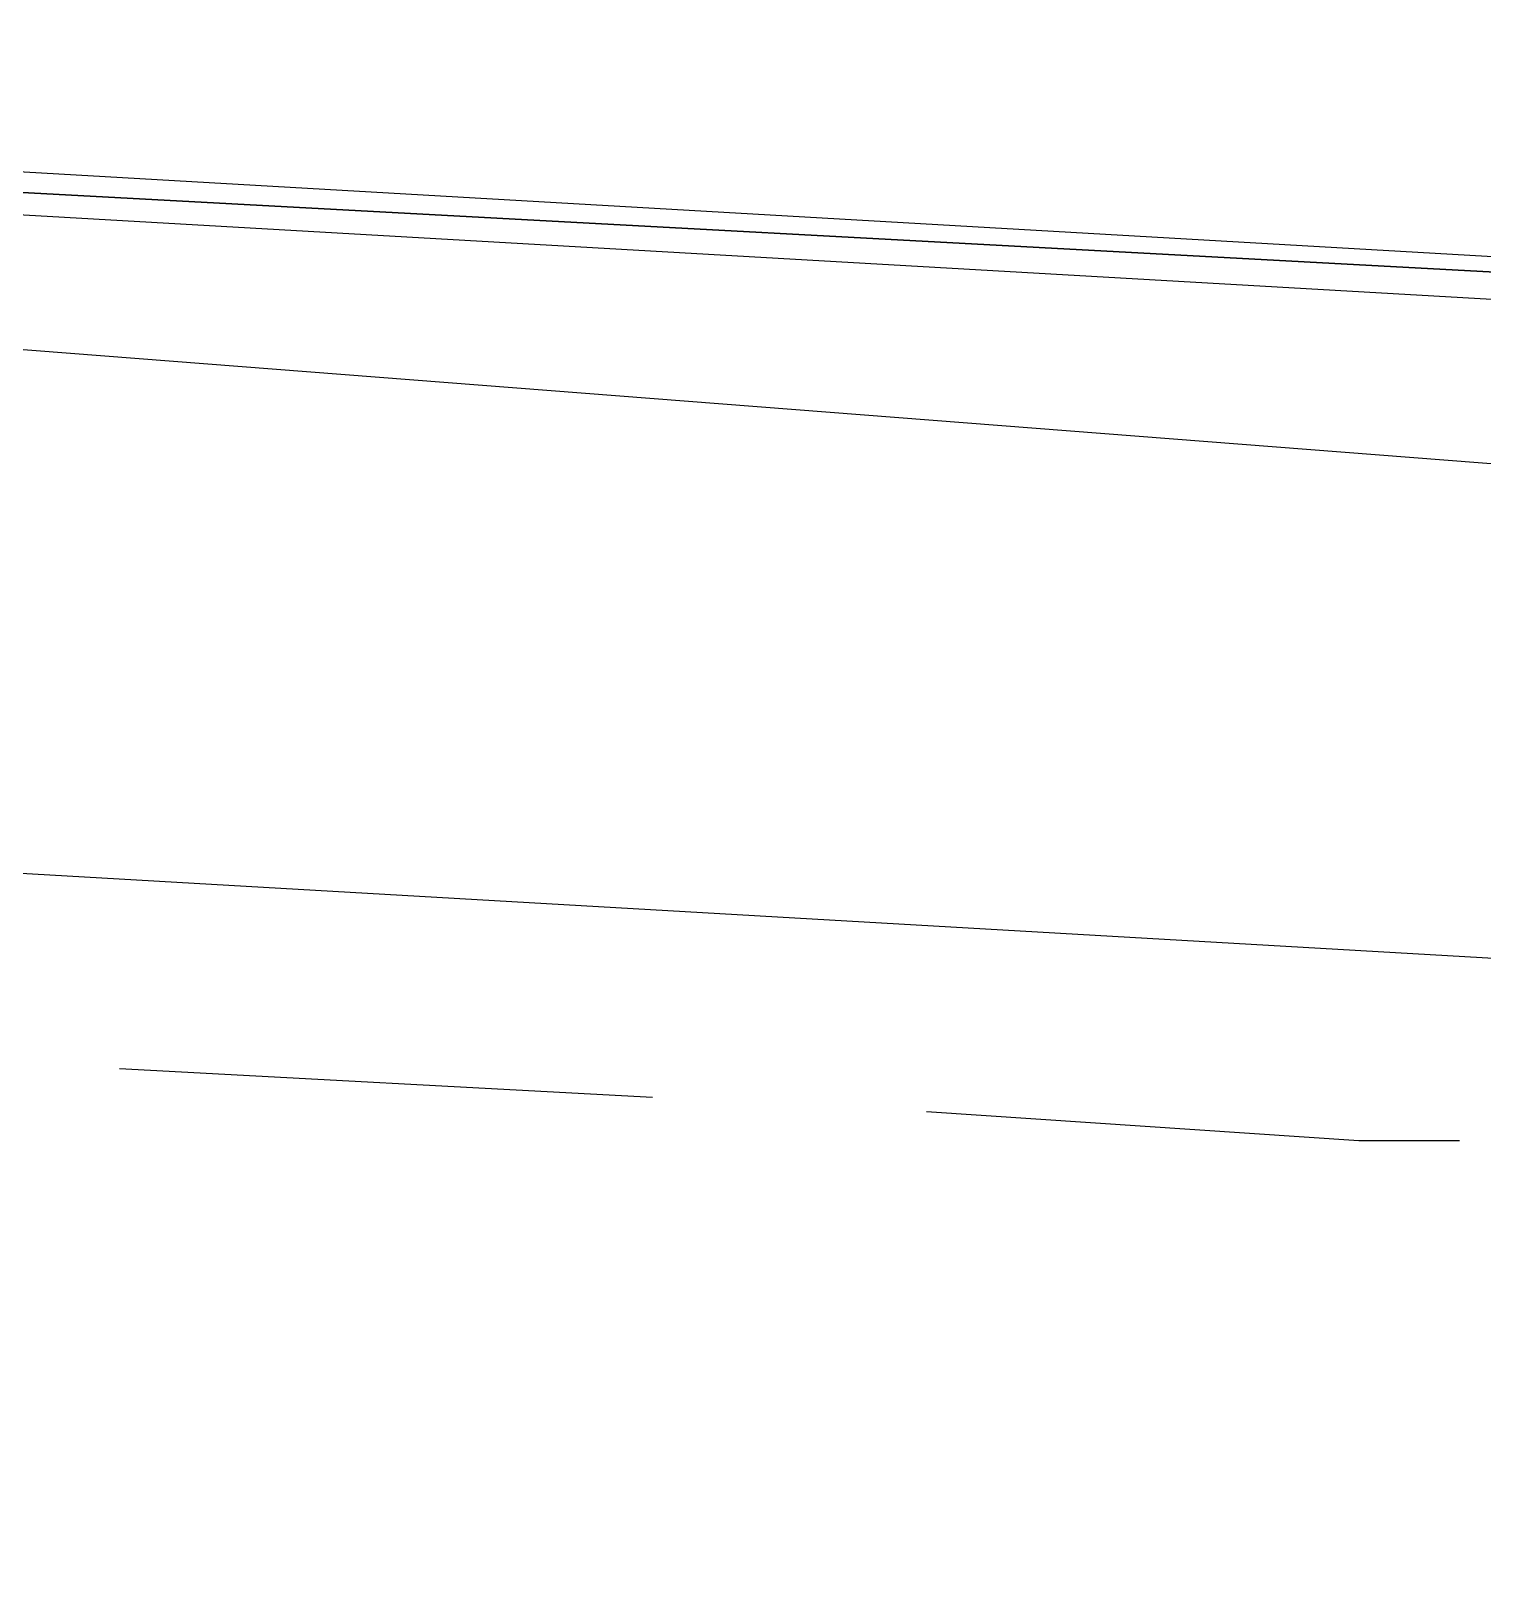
# Model space of a CAD drawing. Header units: feet. Extents: x -84 to 198, y -22 to 181.
# Drawn here: x 93.998 to 95.342, y 152.621 to 154.058 of the extents above; entities that cross this region are included whole.
import ezdxf

# ---------------------------------------------------------------- set-up
doc = ezdxf.new("R2010")
doc.units = ezdxf.units.FT
doc.layers.add('A-AREA-UNIDAD', color=30, linetype='CONTINUOUS')
doc.layers.add('A-LINEA', color=7, linetype='CONTINUOUS')

msp = doc.modelspace()

# ---------------------------------------------------------------- linework, layer by layer
at = {"layer": 'A-AREA-UNIDAD'}
msp.add_lwpolyline([(134, 143.5378), (130.912, 144.9422), (130.4, 144.9422), (130.208, 145.2622), (127.168, 146.4889), (126.672, 146.4889), (126.64, 146.7022), (123.52, 147.8578), (122.88, 147.8933), (122.848, 148.0889), (115.808, 150.2578), (115.2, 150.2578), (115.168, 150.4178), (111.328, 151.2178), (111.28, 151.3778), (104, 152.7289), (99.072, 153.3689), (92.192, 153.9022), (87.92, 153.9733)], dxfattribs=at)
at = {"layer": 'A-LINEA'}
for p, q in [((91.8133, 153.4044), (95.5067, 153.1911)), ((91.8133, 153.4044), (95.5067, 153.1911)), ((94.5733, 153.0711), (94.08, 153.0978)), ((94.5733, 153.0711), (94.08, 153.0978))]:
    msp.add_line(p, q, dxfattribs=at)
for points in [[(91.7333, 154.0578), (95.6667, 153.8311), (95.6667, 153.8178), (91.72, 154.0311), (91.72, 154.0444), (91.72, 154.0578), (91.7333, 154.0578)], [(91.7333, 154.0578), (95.6667, 153.8311), (95.6667, 153.8178), (91.72, 154.0311), (91.72, 154.0444), (91.72, 154.0578), (91.7333, 154.0578)], [(91.72, 154.0311), (95.6667, 153.8178), (95.6667, 153.8044), (95.6667, 153.7911), (91.72, 154.0178), (91.72, 154.0311)], [(91.72, 154.0311), (95.6667, 153.8178), (95.6667, 153.8044), (95.6667, 153.7911), (91.72, 154.0178), (91.72, 154.0311)], [(95.32, 153.0311), (95.2267, 153.0311), (94.8267, 153.0578)], [(95.32, 153.0311), (95.2267, 153.0311), (94.8267, 153.0578)]]:
    msp.add_lwpolyline(points, dxfattribs=at)

doc.saveas('drawing.dxf')
